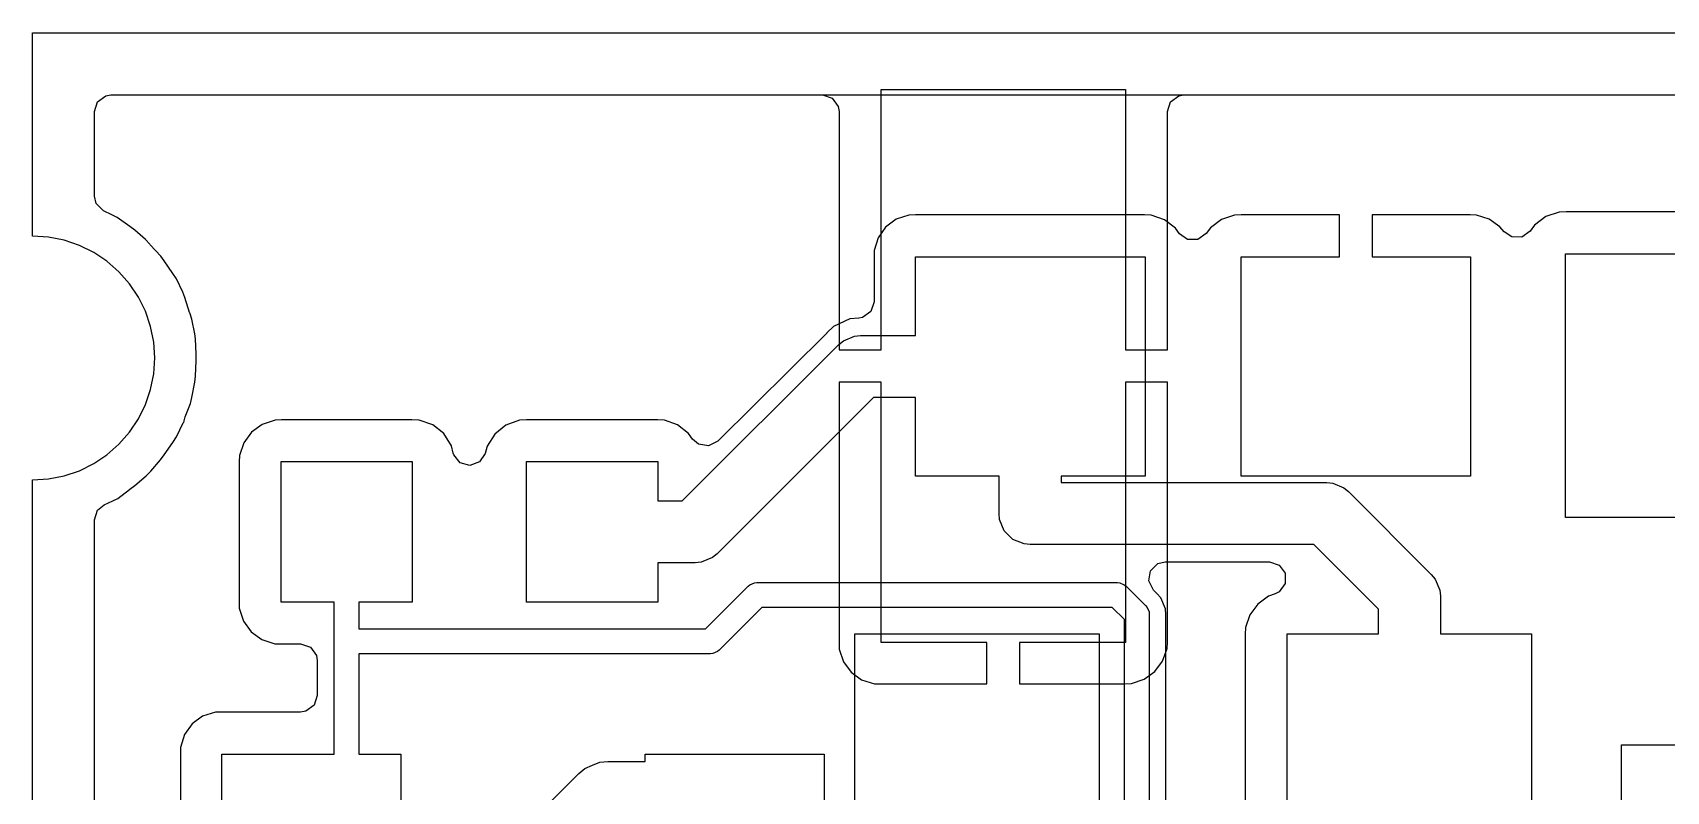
# Model space of a CAD drawing. Header units: inches. Extents: x 3.98 to 8.37, y -7.42 to -0.85.
# Drawn here: x 3.984 to 5.45, y -1.527 to -0.845 of the extents above; entities that cross this region are included whole.
import ezdxf

# ---------------------------------------------------------------- set-up
doc = ezdxf.new("R2010")
doc.units = ezdxf.units.IN
doc.header["$MEASUREMENT"] = 0
for name, color, linetype, true_color in [('Bottom Layer', 153, 'CONTINUOUS', 0x4d7fc4), ('Multi-Layer', 254, 'CONTINUOUS', 0xd0d2cd), ('Top Layer', 13, 'CONTINUOUS', 0xc83434)]:
    doc.layers.add(name, color=color, linetype=linetype, true_color=true_color)

msp = doc.modelspace()

# ---------------------------------------------------------------- linework, layer by layer
at = {"layer": 'Bottom Layer', "linetype": 'CONTINUOUS'}
for p, q in [((4.0394, -0.9162), (4.0422, -0.9075)), ((4.0422, -0.9075), (4.0496, -0.9021)), ((4.0496, -0.9021), (4.0542, -0.9013)), ((4.0542, -0.9013), (8.2989, -0.9013)), ((4.0394, -0.9922), (4.0394, -0.9162)), ((4.041, -0.999), (4.0394, -0.9922)), ((4.0476, -1.0055), (4.041, -0.999)), ((4.0549, -1.0091), (4.0476, -1.0055)), ((4.0597, -1.0115), (4.0549, -1.0091)), ((4.0712, -1.0196), (4.0597, -1.0115)), ((4.7705, -1.0094), (4.7591, -1.0131)), ((4.7765, -1.0092), (4.7705, -1.0094)), ((4.9821, -1.0092), (4.7765, -1.0092)), ((4.9881, -1.0095), (4.9821, -1.0092)), ((4.9999, -1.0135), (4.9881, -1.0095)), ((5.0628, -1.0094), (5.0511, -1.0134)), ((5.0689, -1.0092), (5.0628, -1.0094)), ((5.157, -1.0092), (5.0689, -1.0092)), ((5.157, -1.0467), (5.157, -1.0092)), ((5.2744, -1.0092), (5.1863, -1.0092)), ((5.1863, -1.0092), (5.1863, -1.0467)), ((5.2802, -1.0094), (5.2744, -1.0092)), ((5.2914, -1.013), (5.2802, -1.0094)), ((5.3423, -1.0106), (5.3322, -1.0184)), ((5.3543, -1.0066), (5.3423, -1.0106)), ((5.3605, -1.0063), (5.3543, -1.0066)), ((5.6589, -1.0063), (5.3605, -1.0063)), ((4.0757, -1.0229), (4.0712, -1.0196)), ((4.0853, -1.0312), (4.0757, -1.0229)), ((4.7496, -1.02), (4.7428, -1.0296)), ((4.7591, -1.0131), (4.7496, -1.02)), ((5.0098, -1.0209), (4.9999, -1.0135)), ((5.0136, -1.026), (5.0098, -1.0209)), ((5.0207, -1.0311), (5.0136, -1.026)), ((5.0374, -1.0259), (5.0299, -1.0312)), ((5.0412, -1.0208), (5.0374, -1.0259)), ((5.0511, -1.0134), (5.0412, -1.0208)), ((5.3011, -1.0197), (5.2914, -1.013)), ((5.3049, -1.0243), (5.3011, -1.0197)), ((5.3117, -1.0289), (5.3049, -1.0243)), ((5.3283, -1.0236), (5.3209, -1.029)), ((5.3322, -1.0184), (5.3283, -1.0236)), ((4.089, -1.0355), (4.0853, -1.0312)), ((4.0894, -1.0359), (4.089, -1.0355)), ((4.099, -1.0462), (4.0894, -1.0359)), ((4.7393, -1.041), (4.7392, -1.0471)), ((4.7428, -1.0296), (4.7393, -1.041)), ((5.0299, -1.0312), (5.0207, -1.0311)), ((5.3209, -1.029), (5.3117, -1.0289)), ((4.102, -1.0504), (4.099, -1.0462)), ((4.1098, -1.0617), (4.102, -1.0504)), ((4.7392, -1.0471), (4.7392, -1.0872)), ((4.7764, -1.1175), (4.7764, -1.0467)), ((4.7764, -1.0467), (4.9825, -1.0467)), ((4.9825, -1.0467), (4.9825, -1.244)), ((5.0688, -1.244), (5.0688, -1.0467)), ((5.0688, -1.0467), (5.157, -1.0467)), ((5.1863, -1.0467), (5.2748, -1.0467)), ((5.2748, -1.0467), (5.2748, -1.244)), ((5.36, -1.2809), (5.36, -1.0441)), ((5.36, -1.0441), (5.6591, -1.0441)), ((4.1129, -1.0667), (4.1098, -1.0617)), ((4.1188, -1.0785), (4.1129, -1.0667)), ((4.1206, -1.0833), (4.1188, -1.0785)), ((4.1248, -1.0968), (4.1206, -1.0833)), ((4.1249, -1.097), (4.1248, -1.0968)), ((4.1268, -1.1027), (4.1249, -1.097)), ((4.7364, -1.0959), (4.729, -1.1013)), ((4.7392, -1.0872), (4.7364, -1.0959)), ((4.1294, -1.1159), (4.1268, -1.1027)), ((4.7027, -1.1095), (4.6969, -1.1152)), ((4.7174, -1.1026), (4.7027, -1.1095)), ((4.7255, -1.102), (4.7174, -1.1026)), ((4.729, -1.1013), (4.7255, -1.102)), ((4.13, -1.1206), (4.1294, -1.1159)), ((4.1307, -1.1343), (4.13, -1.1206)), ((4.5671, -1.266), (4.7075, -1.1257)), ((4.6968, -1.1153), (4.5989, -1.2125)), ((4.6969, -1.1152), (4.6968, -1.1153)), ((4.7075, -1.1257), (4.7117, -1.1222)), ((4.7117, -1.1222), (4.7217, -1.1181)), ((4.7217, -1.1181), (4.7272, -1.1175)), ((4.7272, -1.1175), (4.7764, -1.1175)), ((4.13, -1.154), (4.1307, -1.1402)), ((4.1307, -1.1402), (4.1307, -1.1343)), ((4.1294, -1.1595), (4.13, -1.154)), ((4.1267, -1.1733), (4.1294, -1.1595)), ((4.7387, -1.1732), (4.5984, -1.3136)), ((4.7764, -1.1732), (4.7387, -1.1732)), ((4.7764, -1.244), (4.7764, -1.1732)), ((4.1208, -1.1907), (4.1255, -1.1786)), ((4.1255, -1.1786), (4.1267, -1.1733)), ((4.1129, -1.2085), (4.1191, -1.196)), ((4.1191, -1.196), (4.1195, -1.1954)), ((4.1195, -1.1954), (4.1196, -1.1951)), ((4.1196, -1.1951), (4.1198, -1.1945)), ((4.1198, -1.1945), (4.1199, -1.1941)), ((4.1199, -1.1941), (4.1208, -1.1907)), ((4.19, -1.1974), (4.1805, -1.2043)), ((4.2015, -1.1937), (4.19, -1.1974)), ((4.2073, -1.1934), (4.2015, -1.1937)), ((4.3244, -1.1934), (4.2073, -1.1934)), ((4.3309, -1.1936), (4.3244, -1.1934)), ((4.3431, -1.1977), (4.3309, -1.1936)), ((4.353, -1.2056), (4.3431, -1.1977)), ((4.4087, -1.198), (4.3988, -1.206)), ((4.421, -1.1937), (4.4087, -1.198)), ((4.4273, -1.1934), (4.421, -1.1937)), ((4.545, -1.1934), (4.4273, -1.1934)), ((4.551, -1.1937), (4.545, -1.1934)), ((4.5628, -1.1978), (4.551, -1.1937)), ((4.5727, -1.2055), (4.5628, -1.1978)), ((4.102, -1.2248), (4.1098, -1.2135)), ((4.1098, -1.2135), (4.1129, -1.2085)), ((4.1735, -1.2138), (4.1695, -1.2252)), ((4.1805, -1.2043), (4.1735, -1.2138)), ((4.3598, -1.2167), (4.353, -1.2056)), ((4.3614, -1.2231), (4.3598, -1.2167)), ((4.3919, -1.217), (4.3901, -1.2234)), ((4.3988, -1.206), (4.3919, -1.217)), ((4.5764, -1.2106), (4.5727, -1.2055)), ((4.5817, -1.2151), (4.5764, -1.2106)), ((4.5907, -1.2166), (4.5817, -1.2151)), ((4.5989, -1.2125), (4.5907, -1.2166)), ((4.0901, -1.2393), (4.0988, -1.2293)), ((4.0988, -1.2293), (4.102, -1.2248)), ((4.1695, -1.2252), (4.1692, -1.2309)), ((4.1692, -1.2309), (4.1692, -1.3566)), ((4.2069, -1.357), (4.2069, -1.2307)), ((4.2069, -1.2307), (4.3247, -1.2307)), ((4.3247, -1.2307), (4.3247, -1.357)), ((4.3619, -1.2247), (4.3614, -1.2231)), ((4.3677, -1.2319), (4.3619, -1.2247)), ((4.3765, -1.2343), (4.3677, -1.2319)), ((4.3851, -1.231), (4.3765, -1.2343)), ((4.3901, -1.2234), (4.3851, -1.231)), ((4.4271, -1.357), (4.4271, -1.2307)), ((4.4271, -1.2307), (4.545, -1.2307)), ((4.545, -1.2307), (4.545, -1.266)), ((4.0757, -1.2524), (4.0858, -1.2437)), ((4.0858, -1.2437), (4.0901, -1.2393)), ((4.8515, -1.244), (4.7764, -1.244)), ((4.8515, -1.2775), (4.8515, -1.244)), ((4.9825, -1.244), (4.9072, -1.244)), ((4.9072, -1.244), (4.9072, -1.2497)), ((5.2748, -1.244), (5.0688, -1.244)), ((4.0603, -1.2638), (4.0709, -1.2558)), ((4.0709, -1.2558), (4.0712, -1.2556)), ((4.0712, -1.2556), (4.0757, -1.2524)), ((4.9072, -1.2497), (5.1456, -1.2497)), ((5.1456, -1.2497), (5.151, -1.2502)), ((5.151, -1.2502), (5.161, -1.2543)), ((5.161, -1.2543), (5.1653, -1.2578)), ((5.1653, -1.2578), (5.2395, -1.3321)), ((4.0394, -1.2831), (4.0422, -1.2743)), ((4.0422, -1.2743), (4.0481, -1.2695)), ((4.0481, -1.2695), (4.0559, -1.266)), ((4.0559, -1.266), (4.0603, -1.2638)), ((4.545, -1.266), (4.5671, -1.266)), ((4.0394, -1.4936), (4.0394, -1.2831)), ((4.852, -1.2829), (4.8515, -1.2775)), ((4.8562, -1.293), (4.852, -1.2829)), ((5.6591, -1.2809), (5.36, -1.2809)), ((4.8639, -1.3007), (4.8562, -1.293)), ((4.8739, -1.3048), (4.8639, -1.3007)), ((4.8793, -1.3053), (4.8739, -1.3048)), ((4.5941, -1.317), (4.5841, -1.3212)), ((4.5984, -1.3136), (4.5941, -1.317)), ((5.134, -1.3053), (4.8793, -1.3053)), ((5.192, -1.3633), (5.134, -1.3053)), ((4.5787, -1.3217), (4.545, -1.3217)), ((4.545, -1.3217), (4.545, -1.357)), ((4.5841, -1.3212), (4.5787, -1.3217)), ((4.986, -1.338), (4.9874, -1.3289)), ((4.9874, -1.3289), (4.9939, -1.3224)), ((4.9939, -1.3224), (5.0006, -1.3208)), ((5.0006, -1.3208), (5.0942, -1.3208)), ((5.0942, -1.3208), (5.1029, -1.3237)), ((5.1029, -1.3237), (5.1083, -1.3311)), ((5.1083, -1.3311), (5.1083, -1.3403)), ((5.2395, -1.3321), (5.243, -1.3363)), ((4.5878, -1.3811), (4.6261, -1.3428)), ((4.6261, -1.3428), (4.6278, -1.3414)), ((4.6278, -1.3414), (4.6318, -1.3397)), ((4.6318, -1.3397), (4.634, -1.3395)), ((4.634, -1.3395), (4.9577, -1.3395)), ((4.9577, -1.3395), (4.9598, -1.3397)), ((4.9598, -1.3397), (4.9639, -1.3414)), ((4.9639, -1.3414), (4.9655, -1.3428)), ((4.9655, -1.3428), (4.983, -1.3602)), ((4.9901, -1.3462), (4.986, -1.338)), ((4.9935, -1.3496), (4.9901, -1.3462)), ((5.1029, -1.3477), (5.0994, -1.3496)), ((5.1083, -1.3403), (5.1029, -1.3477)), ((5.243, -1.3363), (5.243, -1.3363)), ((5.243, -1.3363), (5.2471, -1.3463)), ((5.2471, -1.3463), (5.2477, -1.3518)), ((4.1692, -1.3566), (4.1694, -1.3626)), ((4.1694, -1.3626), (4.1732, -1.3741)), ((4.2545, -1.357), (4.2069, -1.357)), ((4.2545, -1.3922), (4.2545, -1.357)), ((4.3247, -1.357), (4.2768, -1.357)), ((4.2768, -1.357), (4.2768, -1.3811)), ((4.545, -1.357), (4.4271, -1.357)), ((4.6386, -1.3618), (4.6003, -1.4001)), ((4.9531, -1.3618), (4.6386, -1.3618)), ((4.964, -1.3727), (4.9531, -1.3618)), ((4.983, -1.3602), (4.9844, -1.3619)), ((4.9844, -1.3619), (4.9861, -1.3659)), ((4.9968, -1.3532), (4.9935, -1.3496)), ((5.0009, -1.3631), (4.9968, -1.3532)), ((5.0011, -1.3682), (5.0009, -1.3631)), ((5.0837, -1.3589), (5.0767, -1.3684)), ((5.0935, -1.3518), (5.0837, -1.3589)), ((5.0994, -1.3496), (5.0935, -1.3518)), ((5.192, -1.3854), (5.192, -1.3633)), ((5.2477, -1.3518), (5.2477, -1.3854)), ((4.1732, -1.3741), (4.1801, -1.3837)), ((4.964, -1.9126), (4.964, -1.3727)), ((4.9861, -1.3659), (4.9863, -1.3681)), ((4.9863, -1.3681), (4.9863, -1.9172)), ((5.0011, -1.9173), (5.0011, -1.3682)), ((5.0767, -1.3684), (5.0728, -1.38)), ((4.1801, -1.3837), (4.1897, -1.3907)), ((4.1897, -1.3907), (4.2013, -1.3944)), ((4.2545, -1.4936), (4.2545, -1.3922)), ((4.2768, -1.3811), (4.5878, -1.3811)), ((4.7219, -1.7218), (4.7219, -1.3854)), ((4.7219, -1.3854), (4.9412, -1.3854)), ((4.9412, -1.3854), (4.9412, -1.8706)), ((5.0728, -1.38), (5.0725, -1.3858)), ((5.0725, -1.3858), (5.0725, -1.8704)), ((5.1101, -1.8706), (5.1101, -1.3854)), ((5.1101, -1.3854), (5.192, -1.3854)), ((5.2477, -1.3854), (5.3294, -1.3854)), ((5.3294, -1.3854), (5.3294, -1.8706)), ((4.2013, -1.3944), (4.2072, -1.3946)), ((4.2072, -1.3946), (4.2245, -1.3946)), ((4.2245, -1.3946), (4.2332, -1.3975)), ((4.2332, -1.3975), (4.2386, -1.4049)), ((4.2386, -1.4049), (4.2394, -1.4095)), ((4.5924, -1.4034), (4.2768, -1.4034)), ((4.2768, -1.4034), (4.2768, -1.4936)), ((4.5946, -1.4032), (4.5924, -1.4034)), ((4.5986, -1.4015), (4.5946, -1.4032)), ((4.6003, -1.4001), (4.5986, -1.4015)), ((4.2394, -1.4095), (4.2394, -1.4409)), ((4.2365, -1.4496), (4.2291, -1.455)), ((4.2394, -1.4409), (4.2365, -1.4496)), ((4.127, -1.4665), (4.1202, -1.4761)), ((4.1364, -1.4596), (4.127, -1.4665)), ((4.1479, -1.4559), (4.1364, -1.4596)), ((4.1538, -1.4558), (4.1479, -1.4559)), ((4.2245, -1.4558), (4.1538, -1.4558)), ((4.2291, -1.455), (4.2245, -1.4558)), ((4.1202, -1.4761), (4.1167, -1.4876)), ((4.0394, -2.4531), (4.0394, -1.4936)), ((4.1167, -1.4876), (4.1166, -1.4936)), ((4.1166, -1.4936), (4.1166, -1.5809)), ((4.1538, -1.5813), (4.1538, -1.4936)), ((4.1538, -1.4936), (4.2545, -1.4936)), ((4.2768, -1.4936), (4.3145, -1.4936)), ((4.3145, -1.4936), (4.3145, -1.5813)), ((4.5338, -1.5003), (4.5338, -1.4936)), ((4.5338, -1.4936), (4.6946, -1.4936)), ((4.6946, -1.4936), (4.6946, -1.5813)), ((5.4102, -1.7337), (5.4102, -1.4852)), ((5.4102, -1.4852), (5.5045, -1.4852)), ((4.4741, -1.5111), (4.4797, -1.5065)), ((4.4797, -1.5065), (4.4864, -1.5037)), ((4.4797, -1.5065), (4.4797, -1.5065)), ((4.4797, -1.5065), (4.4797, -1.5065)), ((4.4797, -1.5065), (4.4797, -1.5065)), ((4.4864, -1.5037), (4.4931, -1.501)), ((4.4931, -1.501), (4.4931, -1.501)), ((4.4931, -1.501), (4.4931, -1.501)), ((4.4931, -1.501), (4.4932, -1.501)), ((4.4932, -1.501), (4.5003, -1.5003)), ((4.5003, -1.5003), (4.5338, -1.5003)), ((4.3219, -1.663), (4.4741, -1.5111))]:
    msp.add_line(p, q, dxfattribs=at)
at = {"layer": 'Multi-Layer', "linetype": 'CONTINUOUS'}
for p, q in [((3.9839, -0.8454), (8.3692, -0.8454)), ((3.9839, -1.0281), (3.9839, -0.8454)), ((3.9982, -1.029), (3.9839, -1.0281)), ((4.0123, -1.0318), (3.9982, -1.029)), ((4.0259, -1.0365), (4.0123, -1.0318)), ((4.0387, -1.0428), (4.0259, -1.0365)), ((4.0506, -1.0507), (4.0387, -1.0428)), ((4.0614, -1.0602), (4.0506, -1.0507)), ((4.0709, -1.071), (4.0614, -1.0602)), ((4.0789, -1.0829), (4.0709, -1.071)), ((4.0851, -1.0957), (4.0789, -1.0829)), ((4.0897, -1.1093), (4.0851, -1.0957)), ((4.0926, -1.1234), (4.0897, -1.1093)), ((4.0935, -1.1377), (4.0926, -1.1234)), ((4.0926, -1.152), (4.0935, -1.1377)), ((4.0897, -1.1661), (4.0926, -1.152)), ((4.0851, -1.1796), (4.0897, -1.1661)), ((4.0789, -1.1925), (4.0851, -1.1796)), ((4.0709, -1.2044), (4.0789, -1.1925)), ((4.0506, -1.2247), (4.0614, -1.2152)), ((4.0614, -1.2152), (4.0709, -1.2044)), ((4.0387, -1.2326), (4.0506, -1.2247)), ((3.9839, -1.2473), (3.9982, -1.2464)), ((3.9982, -1.2464), (4.0123, -1.2436)), ((4.0123, -1.2436), (4.0259, -1.239)), ((4.0259, -1.239), (4.0387, -1.2326)), ((3.9839, -7.0207), (3.9839, -1.2473))]:
    msp.add_line(p, q, dxfattribs=at)
at = {"layer": 'Top Layer', "linetype": 'CONTINUOUS'}
for p, q in [((4.0394, -0.9162), (4.0422, -0.9075)), ((4.0422, -0.9075), (4.0496, -0.9021)), ((4.0496, -0.9021), (4.0542, -0.9013)), ((4.0542, -0.9013), (4.693, -0.9013)), ((4.693, -0.9013), (4.7017, -0.9042)), ((4.7017, -0.9042), (4.7071, -0.9116)), ((4.7457, -1.1303), (4.7457, -0.8963)), ((4.7457, -0.8963), (4.9649, -0.8963)), ((4.9649, -0.8963), (4.9649, -1.1303)), ((5.0026, -0.9162), (5.0054, -0.9075)), ((5.0054, -0.9075), (5.0129, -0.9021)), ((5.0129, -0.9021), (5.0174, -0.9013)), ((5.0174, -0.9013), (5.6723, -0.9013)), ((4.0394, -0.9922), (4.0394, -0.9162)), ((4.7071, -0.9116), (4.7078, -0.9162)), ((4.7078, -0.9162), (4.7078, -1.1304)), ((5.0026, -1.1304), (5.0026, -0.9162)), ((4.041, -0.999), (4.0394, -0.9922)), ((4.0476, -1.0055), (4.041, -0.999)), ((4.0549, -1.0091), (4.0476, -1.0055)), ((4.0597, -1.0115), (4.0549, -1.0091)), ((4.0712, -1.0196), (4.0597, -1.0115)), ((4.0757, -1.0229), (4.0712, -1.0196)), ((4.0853, -1.0312), (4.0757, -1.0229)), ((4.089, -1.0355), (4.0853, -1.0312)), ((4.0894, -1.0359), (4.089, -1.0355)), ((4.099, -1.0462), (4.0894, -1.0359)), ((4.102, -1.0504), (4.099, -1.0462)), ((4.1098, -1.0617), (4.102, -1.0504)), ((4.1129, -1.0667), (4.1098, -1.0617)), ((4.1188, -1.0785), (4.1129, -1.0667)), ((4.1206, -1.0833), (4.1188, -1.0785)), ((4.1248, -1.0968), (4.1206, -1.0833)), ((4.1249, -1.097), (4.1248, -1.0968)), ((4.1268, -1.1027), (4.1249, -1.097)), ((4.1294, -1.1159), (4.1268, -1.1027)), ((4.13, -1.1206), (4.1294, -1.1159)), ((4.1307, -1.1343), (4.13, -1.1206)), ((4.13, -1.154), (4.1307, -1.1402)), ((4.1307, -1.1402), (4.1307, -1.1343)), ((4.7078, -1.1304), (4.7083, -1.1303)), ((4.7083, -1.1303), (4.7457, -1.1303)), ((4.9649, -1.1303), (5.0021, -1.1303)), ((5.0021, -1.1303), (5.0026, -1.1304)), ((4.1294, -1.1595), (4.13, -1.154)), ((4.1267, -1.1733), (4.1294, -1.1595)), ((4.7083, -1.1595), (4.7078, -1.1595)), ((4.7078, -1.1595), (4.7078, -1.3932)), ((4.7457, -1.1595), (4.7083, -1.1595)), ((4.7457, -1.3933), (4.7457, -1.1595)), ((5.0021, -1.1595), (4.9649, -1.1595)), ((4.9649, -1.1595), (4.9649, -1.3933)), ((5.0026, -1.1595), (5.0021, -1.1595)), ((5.0026, -1.393), (5.0026, -1.1595)), ((4.1208, -1.1907), (4.1255, -1.1786)), ((4.1255, -1.1786), (4.1267, -1.1733)), ((4.1129, -1.2085), (4.1191, -1.196)), ((4.1191, -1.196), (4.1195, -1.1954)), ((4.1195, -1.1954), (4.1196, -1.1951)), ((4.1196, -1.1951), (4.1198, -1.1945)), ((4.1198, -1.1945), (4.1199, -1.1941)), ((4.1199, -1.1941), (4.1208, -1.1907)), ((4.102, -1.2248), (4.1098, -1.2135)), ((4.1098, -1.2135), (4.1129, -1.2085)), ((4.0901, -1.2393), (4.0988, -1.2293)), ((4.0988, -1.2293), (4.102, -1.2248)), ((4.0757, -1.2524), (4.0858, -1.2437)), ((4.0858, -1.2437), (4.0901, -1.2393)), ((4.0603, -1.2638), (4.0709, -1.2558)), ((4.0709, -1.2558), (4.0712, -1.2556)), ((4.0712, -1.2556), (4.0757, -1.2524)), ((4.0394, -1.2831), (4.0422, -1.2743)), ((4.0422, -1.2743), (4.0481, -1.2695)), ((4.0481, -1.2695), (4.0559, -1.266)), ((4.0559, -1.266), (4.0603, -1.2638)), ((4.0394, -1.3932), (4.0394, -1.2831)), ((4.0394, -2.3211), (4.0394, -1.3932)), ((4.7078, -1.3932), (4.708, -1.3992)), ((5.0023, -1.3987), (5.0026, -1.3932)), ((5.0026, -1.3932), (5.0026, -1.393)), ((4.708, -1.3992), (4.7117, -1.4106)), ((4.8406, -1.3933), (4.7457, -1.3933)), ((4.8406, -1.4304), (4.8406, -1.3933)), ((4.9649, -1.3933), (4.8698, -1.3933)), ((4.8698, -1.3933), (4.8698, -1.4304)), ((4.9983, -1.4101), (5.0023, -1.3987)), ((4.7117, -1.4106), (4.7186, -1.4201)), ((4.7186, -1.4201), (4.7281, -1.4268)), ((4.9818, -1.4264), (4.9913, -1.4195)), ((4.9913, -1.4195), (4.9983, -1.4101)), ((4.7281, -1.4268), (4.7396, -1.4304)), ((4.7396, -1.4304), (4.7457, -1.4304)), ((4.7457, -1.4304), (4.8406, -1.4304)), ((4.8698, -1.4304), (4.9645, -1.4304)), ((4.9645, -1.4304), (4.9703, -1.4302)), ((4.9703, -1.4302), (4.9818, -1.4264))]:
    msp.add_line(p, q, dxfattribs=at)

doc.saveas('drawing.dxf')
